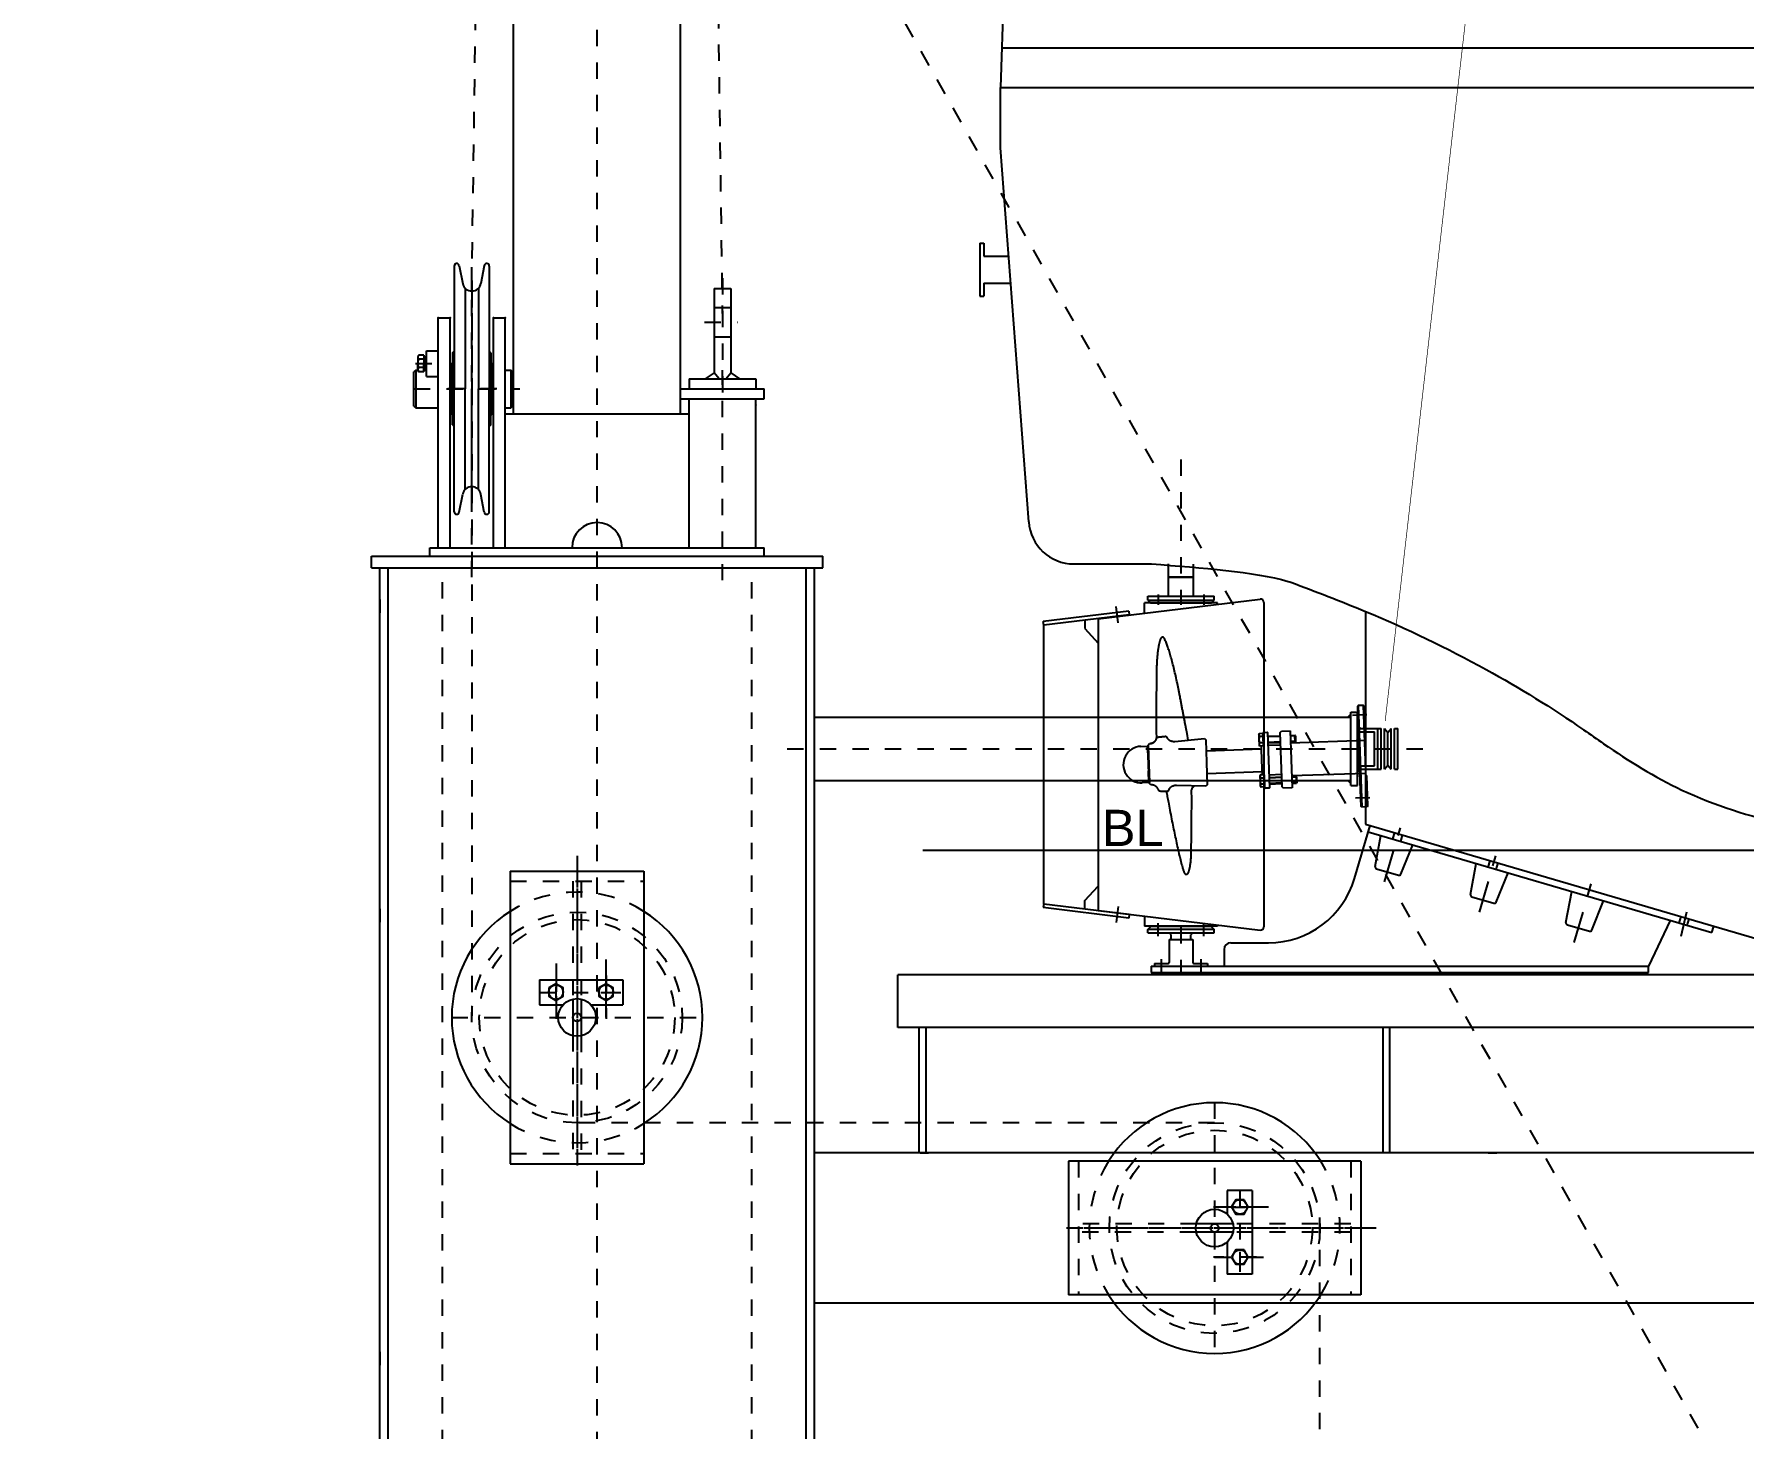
# Model space of a CAD drawing. Header units: millimetres. Extents: x -4 to 3776, y -4 to 4079.
# Drawn here: x 308.68 to 319.17, y 512.28 to 520.84 of the extents above; entities that cross this region are included whole.
import ezdxf
from ezdxf import colors
from ezdxf.entities.mleader import LeaderData, LeaderLine
from ezdxf.math import Vec2, Vec3

# ---------------------------------------------------------------- set-up
doc = ezdxf.new("R2010")
doc.units = ezdxf.units.MM
for name, pattern in [('ACAD_ISO04W100', [30, 24, -3, 0, -3]), ('CEN1', [2, 1, -0.4, 0.2, -0.4]), ('CENTER', [2, 1.25, -0.25, 0.25, -0.25]), ('CENTER2', [1.125, 0.75, -0.125, 0.125, -0.125]), ('DASHED', [0.75, 0.5, -0.25]), ('HIDDEN', [0.375, 0.25, -0.125])]:
    doc.linetypes.add(name, pattern=pattern)
for name, color, linetype in [('01-equipment', 3, 'Continuous'), ('03-input', 3, 'Continuous'), ('05-center', 6, 'CEN1'), ('06-text', 2, 'Continuous'), ('BK_kedu', 255, 'Continuous')]:
    doc.layers.add(name, color=color, linetype=linetype)
doc.styles.get("Standard").update_dxf_attribs({"font": 'arial.ttf'})

# ---------------------------------------------------------------- blocks, each defined once
blk = doc.blocks.new('19')
at = {"layer": '03-input', "color": 3, "linetype": 'Continuous'}
for p, q in [((642, 41.5), (638.3, 38)), ((642, -44), (642, 44)), ((642, 44), (650, 44)), ((650, -44), (650, 44)), ((0, 38), (642, 38)), ((0, -38), (0, 38)), ((650, 27.3), (653.5, 24.4)), ((650, 24.4), (674.4, 24.4)), ((674.4, -24.4), (674.4, 24.4)), ((674.4, 24.4), (678.4, 24.4)), ((678.4, -24.4), (678.4, 24.4)), ((682.4, -24.4), (682.4, 24.4)), ((682.4, 24.4), (686.4, 19.6)), ((686.4, 19.6), (690.4, 24.4)), ((690.4, -24.4), (690.4, 24.4)), ((694.4, -24.4), (694.4, 24.4)), ((694.4, 24.4), (698.4, 24.4)), ((698.4, -24.4), (698.4, 24.4)), ((650, 20.4), (670.4, 20.4)), ((653.5, 20.4), (650, 17.6)), ((670.4, -20.4), (670.4, 20.4)), ((686.4, -19.6), (686.4, 19.6)), ((653.5, -20.4), (650, -17.6)), ((650, -20.4), (670.4, -20.4)), ((682.4, -24.4), (686.4, -19.6)), ((686.4, -19.6), (690.4, -24.4)), ((0, -38), (642, -38)), ((642, -41.5), (638.3, -38)), ((650, -24.4), (674.4, -24.4)), ((650, -27.3), (653.5, -24.4)), ((674.4, -24.4), (678.4, -24.4)), ((694.4, -24.4), (698.4, -24.4)), ((642, -44), (650, -44))]:
    blk.add_line(p, q, dxfattribs=at)
at = {"layer": '03-input', "color": 3, "linetype": 'CEN1'}
blk.add_line((-32.5, 0), (729.2, 0), dxfattribs=at)
blk = doc.blocks.new('GB5783$BOLTS$12X60-2')
at = {"layer": '03-input', "color": 3, "linetype": 'Continuous'}
blk.add_lwpolyline([(-8.7, 5), (-8.7, -5), (0, -10), (8.7, -5), (8.7, 5), (0, 10)], close=True, dxfattribs=at)
blk.add_circle((0, 0), 8.67, dxfattribs=at)
blk = doc.blocks.new('A$C287012DC')
at = {"layer": '03-input', "color": 3, "linetype": 'Continuous'}
for p, q in [((70, 370.8), (70, 20.8)), ((70, 370.8), (230, 370.8)), ((230, 370.8), (230, 20.8)), ((105, 240.8), (205, 240.8)), ((105, 240.8), (105, 210.8)), ((125, 219.2), (125, 232.3)), ((178.4, 225.8), (191.6, 225.8)), ((205, 240.8), (205, 210.8)), ((105, 210.8), (133.2, 210.8)), ((145, 217.7), (145, 173.8)), ((155, 217.7), (155, 173.8)), ((166.8, 210.8), (205, 210.8)), ((70, 20.8), (230, 20.8)), ((70, 20.8), (230, 20.8))]:
    blk.add_line(p, q, dxfattribs=at)
at = {"layer": '03-input', "color": 3, "linetype": 'DASHED'}
for p, q in [((70, 358.8), (230, 358.8)), ((145, 358.8), (145, 217.7)), ((155, 358.8), (155, 217.7)), ((155, 206.1), (155, 201.9)), ((145, 174.6), (145, 32.8)), ((155, 173.8), (155, 32.8)), ((70, 32.8), (230, 32.8)), ((70, 32.8), (230, 32.8))]:
    blk.add_line(p, q, dxfattribs=at)
at = {"layer": '03-input', "color": 3, "linetype": 'CENTER'}
for p, q in [((125, 245.8), (125, 194.3)), ((185, 245.8), (185, 194.3))]:
    blk.add_line(p, q, dxfattribs=at)
blk.add_circle((150, 195.8), 126, dxfattribs=at)
at = {"layer": '03-input', "color": 3, "linetype": 'DASHED'}
blk.add_circle((150, 195.8), 117, dxfattribs=at)
at = {"layer": '03-input', "color": 3, "linetype": 'Continuous'}
for radius in [22.5, 5]:
    blk.add_circle((150, 195.8), radius, dxfattribs=at)
at = {"layer": '03-input', "color": 3, "linetype": 'DASHED'}
for start, end in [(57.769, 122.231), (237.769, 302.231)]:
    blk.add_arc((150, 195.8), 150, start, end, dxfattribs=at)
at = {"layer": '03-input', "color": 3, "linetype": 'Continuous'}
for start, end in [(122.231, 237.769), (302.231, 57.769)]:
    blk.add_arc((150, 195.8), 150, start, end, dxfattribs=at)
at = {"layer": '05-center'}
for p, q in [((150, 389.2), (150, 0)), ((150, 370.8), (150, 20.8)), ((125, 260.2), (125, 195.8)), ((185, 195.8), (185, 265)), ((105, 225.8), (205, 225.8)), ((0, 195.8), (300, 195.8))]:
    blk.add_line(p, q, dxfattribs=at)
at = {"layer": '03-input', "color": 3, "linetype": 'Continuous'}
for p in [(124.8, 226), (184.7, 226)]:
    blk.add_blockref('GB5783$BOLTS$12X60-2', p, dxfattribs=at)
blk = doc.blocks.new('GB93$WASHERS$12-1')
at = {"layer": '03-input', "color": 3, "linetype": 'Continuous'}
for p, q in [((7.65, 3.1), (-7.65, 3.1)), ((-7.65, 3.1), (-7.65, 0)), ((-7.65, 0), (7.65, 0)), ((0, 0), (-1.586, 3.1)), ((0, 3.1), (1.586, 0)), ((7.65, 0), (7.65, 3.1))]:
    blk.add_line(p, q, dxfattribs=at)
blk = doc.blocks.new('艇架正视')
at = {"linetype": 'CEN1', "ltscale": 2}
for p, q in [((2679.1, 674.5), (118.5, 5211.3)), ((865, 1993), (865, 3346))]:
    blk.add_line(p, q, dxfattribs=at)
at = {"linetype": 'CEN1', "ltscale": 2, "const_width": 0.8}
blk.add_lwpolyline([(943.1, 3932.7), (1205.5, 6221.1)], dxfattribs=at)
at = {"layer": '03-input', "color": 3, "linetype": 'Continuous'}
for p, q in [((-100, 4300), (-100, 5780)), ((100, 4300), (100, 5780)), ((-171, 4477), (-171, 4330)), ((-165, 4477.4), (-160.8, 4455.8)), ((-135, 4477.4), (-139.1, 4456.3)), ((-129, 4477), (-129, 4330)), ((-158, 4450.5), (-158, 4330)), ((-142, 4450.5), (-142, 4330)), ((140, 4450), (140, 4349.2)), ((140, 4450), (160, 4450)), ((160, 4450), (160, 4349.2)), ((-190, 4140), (-190, 4415)), ((-190, 4415), (-176, 4415)), ((-176, 4140), (-176, 4415)), ((-124, 4140), (-124, 4415)), ((-124, 4415), (-110, 4415)), ((-110, 4140), (-110, 4415)), ((-214.7, 4368), (-214.7, 4360.5)), ((-214.7, 4353), (-214.7, 4360.5)), ((-207.2, 4370.5), (-213.3, 4370.5)), ((-207.2, 4365.5), (-213.3, 4365.5)), ((-207.2, 4370.5), (-207.2, 4360.5)), ((-207.2, 4368.8), (-206.6, 4368.8)), ((-207.2, 4350.5), (-207.2, 4360.5)), ((-206.6, 4352.2), (-206.6, 4368.8)), ((-206.6, 4366.5), (-204.1, 4366.5)), ((-204.1, 4345), (-204.1, 4375.5)), ((-204.1, 4375.5), (-190, 4375.5)), ((-174, 4330), (-174, 4361)), ((-173, 4361), (-174, 4361)), ((-173, 4373), (-171, 4375)), ((-173, 4373), (-173, 4330)), ((-127, 4373), (-129, 4375)), ((-127, 4373), (-127, 4330)), ((-126, 4361), (-127, 4361)), ((-126, 4330), (-126, 4361)), ((-217.1, 4352.5), (-219.1, 4350.5)), ((-219.1, 4309.5), (-219.1, 4350.5)), ((-217.1, 4352.5), (-214.6, 4352.5)), ((-217.1, 4352.5), (-217.1, 4307.5)), ((-207.2, 4355.5), (-213.3, 4355.5)), ((-207.2, 4350.5), (-213.3, 4350.5)), ((-207.2, 4352.2), (-206.6, 4352.2)), ((-206.6, 4354.5), (-204.1, 4354.5)), ((-206.6, 4352.5), (-204.1, 4352.5)), ((-204.1, 4345), (-190, 4345)), ((-176, 4352.5), (-174, 4352.5)), ((-126, 4352.5), (-124, 4352.5)), ((-110, 4352.5), (-103.1, 4352.5)), ((-103.1, 4352.5), (-103.1, 4307.5)), ((-101.1, 4350.5), (-103.1, 4352.5)), ((-101.1, 4309.5), (-101.1, 4350.5)), ((110, 4342), (190, 4342)), ((110, 4342), (110, 4330)), ((140, 4349.3), (129.5, 4342)), ((146, 4342), (140, 4349.2)), ((154, 4342), (160, 4349.2)), ((160, 4349.3), (170.5, 4342)), ((190, 4342), (190, 4330)), ((-174, 4330), (-174, 4299)), ((-173, 4287), (-173, 4330)), ((-171, 4183), (-171, 4330)), ((-158, 4209.5), (-158, 4330)), ((-142, 4209.5), (-142, 4330)), ((-129, 4183), (-129, 4330)), ((-127, 4287), (-127, 4330)), ((-126, 4330), (-126, 4299)), ((100, 4330), (200, 4330)), ((100, 4318), (100, 4330)), ((100, 4318), (200, 4318)), ((103.1, 4318), (102.9, 4317.9)), ((110, 4330), (190, 4330)), ((110, 4140), (110, 4318)), ((190, 4140), (190, 4318)), ((190.2, 4318), (190, 4317.8)), ((196.9, 4318), (197.1, 4317.9)), ((200, 4318), (200, 4330)), ((-219.1, 4309.5), (-217.1, 4307.5)), ((-217.1, 4307.5), (-190, 4307.5)), ((-176, 4307.5), (-174, 4307.5)), ((-173, 4299), (-174, 4299)), ((-126, 4299), (-127, 4299)), ((-126, 4307.5), (-124, 4307.5)), ((-110, 4307.5), (-103.1, 4307.5)), ((-110, 4300), (110, 4300)), ((-103.1, 4307.5), (-101.1, 4309.5)), ((110, 4310.8), (109.9, 4310.7)), ((190, 4310.8), (190.1, 4310.7)), ((-173, 4287), (-171, 4285)), ((-127, 4287), (-129, 4285)), ((-165, 4182.6), (-160.8, 4204.2)), ((-135, 4182.6), (-139.1, 4203.7)), ((-200, 4140), (200, 4140)), ((-200, 4130), (-200, 4140)), ((190, 4147.2), (190.1, 4147.3)), ((190.2, 4140), (190, 4140.2)), ((196.9, 4140), (197.1, 4140.1)), ((200, 4130), (200, 4140)), ((-270, 4116), (-270, 4130)), ((-270, 4130), (270, 4130)), ((-270, 4116), (270, 4116)), ((-260, 150), (-260, 4116)), ((-250, 2870), (-250, 4116)), ((-200, 4130), (200, 4130)), ((250, 2870), (250, 4116)), ((260, 150), (260, 4116)), ((270, 4116), (270, 4130)), ((-260, 4078), (-260, 4062)), ((-104, 3753), (-104, 3403)), ((-104, 3753), (56, 3753)), ((56, 3753), (56, 3403)), ((-260, 3708), (-260, 3692)), ((11, 3578), (11, 3647.2)), ((-69, 3623), (31, 3623)), ((-69, 3623), (-69, 3593)), ((31, 3623), (31, 3593)), ((360, 3566), (360, 3629)), ((5140, 3629), (360, 3629)), ((-49, 3601.4), (-49, 3614.6)), ((4.4, 3608), (17.6, 3608)), ((-69, 3593), (-40.8, 3593)), ((-29, 3599.9), (-29, 3556.1)), ((-19, 3599.9), (-19, 3556.1)), ((-7.2, 3593), (31, 3593)), ((5140, 3566), (360, 3566)), ((385.2, 3566), (385.2, 3416)), ((393.2, 3566), (393.2, 3416)), ((940.1, 3566), (940.1, 3416)), ((948.1, 3566), (948.1, 3416)), ((-104, 3403), (56, 3403)), ((-104, 3403), (56, 3403)), ((5240, 3416), (260, 3416)), ((386.5, 3416), (396.5, 3416)), ((1066.5, 3416), (1076.5, 3416)), ((5240, 3236), (260, 3236)), ((-260, 3178), (-260, 3162))]:
    blk.add_line(p, q, dxfattribs=at)
at = {"layer": '03-input', "color": 3, "linetype": 'CENTER'}
for p, q in [((-150, 4447), (-132, 5717)), ((132, 5717), (150, 4410)), ((-150, 4104.9), (-150, 4487.7)), ((150, 4462.4), (150, 4324.4)), ((-150, 4459.8), (-150, 4330)), ((-149.8, 4447), (-150, 3580)), ((128.5, 4410), (168.2, 4410)), ((-217.4, 4360.5), (-186, 4360.5)), ((150, 4101), (150, 4352.3)), ((-219.1, 4330), (-92.4, 4330)), ((-119.9, 4330), (-180.6, 4330)), ((-119.9, 4330), (-180.6, 4330)), ((-150, 4202), (-150, 4330)), ((-24, 3771.4), (-24, 3382.2)), ((-24, 3753), (-24, 3403)), ((-49, 3642.5), (-49, 3578)), ((739, 3452), (-24, 3452))]:
    blk.add_line(p, q, dxfattribs=at)
at = {"layer": '03-input', "color": 3, "linetype": 'DASHED'}
for p, q in [((140, 4427.5), (160, 4427.5)), ((140, 4392.5), (160, 4392.5)), ((-185, 2870), (-185, 4116)), ((185, 2870), (185, 4116)), ((-104, 3741), (56, 3741)), ((-29, 3741), (-29, 3599.9)), ((-19, 3741), (-19, 3599.9)), ((-19, 3588.4), (-19, 3584.1)), ((-29, 3556.8), (-29, 3415)), ((-19, 3556.1), (-19, 3415)), ((-104, 3415), (56, 3415)), ((-104, 3415), (56, 3415))]:
    blk.add_line(p, q, dxfattribs=at)
at = {"layer": '03-input', "color": 3, "linetype": 'CENTER'}
blk.add_circle((-24, 3578), 126, dxfattribs=at)
at = {"layer": '03-input', "color": 3, "linetype": 'DASHED'}
blk.add_circle((-24, 3578), 117, dxfattribs=at)
at = {"layer": '03-input', "color": 3, "linetype": 'Continuous'}
for radius in [22.5, 5]:
    blk.add_circle((-24, 3578), radius, dxfattribs=at)
for centre, radius, start, end in [((-168, 4477), 3, 7.3754, 180), ((-132, 4477), 3, 0, 172.6246), ((-150, 4458), 11, 190.4935, 351.3125), ((-211.7, 4368), 2.92, 121.1245, 238.8755), ((-205.1, 4360.5), 9.58, 148.4851, 211.5149), ((-211.7, 4353), 2.92, 121.1245, 238.8755), ((-150, 4202), 11, 8.6875, 169.5065), ((-168, 4183), 3, 180, 352.6246), ((-132, 4183), 3, 187.3754, 0), ((0, 4140), 30, 0, 180), ((-24, 3578), 150, 122.231, 237.769), ((-24, 3578), 150, 302.231, 57.769)]:
    blk.add_arc(centre, radius, start, end, dxfattribs=at)
at = {"layer": '03-input', "color": 3, "linetype": 'DASHED'}
for start, end in [(57.769, 122.231), (237.769, 302.231)]:
    blk.add_arc((-24, 3578), 150, start, end, dxfattribs=at)
at = {"layer": '03-input', "color": 3, "linetype": 'ByBlock'}
for p in [(-190, 4415), (-176, 4415), (-176, 4415), (-124, 4415), (-124, 4415), (-110, 4415)]:
    blk.add_point(p, dxfattribs=at)
at = {"layer": '03-input', "color": 3, "linetype": 'Continuous'}
blk.add_point((-207.2, 4360.5), dxfattribs=at)
at = {"layer": '05-center', "ltscale": 2}
for p, q in [((0, -135.9), (0, 5895.5)), ((-49, 3628.1), (-49, 3576.5)), ((11, 3628.1), (11, 3576.5)), ((-69, 3608), (31, 3608)), ((-174, 3578), (126, 3578))]:
    blk.add_line(p, q, dxfattribs=at)
at = {"layer": '03-input', "color": 3, "linetype": 'Continuous'}
for name, p, rotation in [('GB93$WASHERS$12-1', (-204.1, 4360.5), 90), ('A$C287012DC', (543.2, 3476), 270)]:
    blk.add_blockref(name, p, dxfattribs=dict(at, rotation=rotation))
for name, p in [('19', (260, 3899.3)), ('GB5783$BOLTS$12X60-2', (-49.2, 3608.3)), ('GB5783$BOLTS$12X60-2', (10.7, 3608.3))]:
    blk.add_blockref(name, p, dxfattribs=at)
blk = doc.blocks.new('救生艇侧视')
at = {"layer": '03-input', "color": 0, "linetype": 'Continuous'}
for p, q in [((-2941.5, 1538.5), (-2950, 1277)), ((-2948.1, 1337), (1147.2, 1337)), ((-2950, 1277), (1150, 1277)), ((-2950, 1186.1), (-2950, 1277)), ((-2950, 1186.1), (-2950, 1277)), ((-2907.7, 622.4), (-2950, 1186.1)), ((-2981.6, 1042.3), (-2981.6, 962.3)), ((-2981.6, 1042.3), (-2975.6, 1042.3)), ((-2975.6, 1042.3), (-2975.6, 1022.8)), ((-2975.6, 1022.8), (-2937.7, 1022.8)), ((-2975.6, 981.8), (-2934.7, 981.8)), ((-2975.6, 981.8), (-2975.6, 962.3)), ((-2981.6, 962.3), (-2975.6, 962.3)), ((-2839.7, 558.8), (-2722.7, 558.8)), ((-2697.1, 539), (-2697.1, 558.8)), ((-2659.1, 539), (-2659.1, 558.5)), ((-2697.1, 539), (-2659.1, 539)), ((-2659.1, 539), (-2697.1, 539)), ((-2697.1, 510), (-2697.1, 539)), ((-2659.1, 510), (-2659.1, 539)), ((-2623.1, 500), (-2733.1, 500)), ((-2733.1, 484.7), (-2733.1, 500)), ((-2728.1, 510), (-2628.1, 510)), ((-2728.1, 504), (-2728.1, 510)), ((-2728.1, 504), (-2628.1, 504)), ((-2728.1, 504), (-2724.1, 500)), ((-2724.1, 500), (-2632.1, 500)), ((-2632.1, 500), (-2628.1, 504)), ((-2628.1, 504), (-2628.1, 510)), ((-2623.1, 497.9), (-2623.1, 500)), ((-2553.1, 500.7), (-2553.1, 11.7)), ((-2756.7, 487.6), (-2885.8, 471.8)), ((-2885.1, 466.4), (-2885.8, 471.8)), ((-2756, 482.1), (-2885.1, 466.4)), ((-2885.1, 46), (-2885.1, 466.4)), ((-2823.1, 473.9), (-2823.1, 461.2)), ((-2803.1, 476.2), (-2803.1, 36.2)), ((-2756.7, 487.6), (-2756, 482.1)), ((-2400, 487.2), (-2400, 166.6)), ((-2823.1, 461.2), (-2803.1, 439.2)), ((-2803.1, 439.2), (-2803.1, 73.2)), ((-2411, 345.1), (-2405.6, 192.2)), ((-2397.6, 192.5), (-2403, 345.4)), ((-2419.6, 330.8), (-2397.7, 331.6)), ((-2528.5, 298.6), (-2547.3, 298)), ((-2528.2, 290.5), (-2547, 289.8)), ((-2505.5, 299.4), (-2513.5, 299.1)), ((-2505.2, 291.3), (-2513.2, 291)), ((-2526.3, 236.7), (-2545.1, 236)), ((-2503.3, 237.5), (-2511.3, 237.2)), ((-2526, 228.5), (-2544.8, 227.8)), ((-2503, 229.3), (-2511, 229)), ((-2415.2, 205.9), (-2393.4, 206.7)), ((-2416.6, 84.6), (-2393.1, 164.6)), ((-2400, 166.6), (-1748.9, -24.4)), ((-2395.9, 155), (-1877.7, 3)), ((-2385.5, 102.6), (-2376.7, 149.3)), ((-2346.6, 91.2), (-2328.7, 135.3)), ((-3067.6, 127), (2944.5, 127)), ((-2241.6, 60.4), (-2232.8, 107.1)), ((-2383.4, 99.2), (-2350.2, 89.5)), ((-2202.7, 49), (-2184.8, 93)), ((-2823.1, 51.2), (-2803.1, 73.2)), ((-2239.4, 57), (-2206.3, 47.2)), ((-2097.6, 18.2), (-2088.8, 64.9)), ((-2885.1, 46), (-2885.8, 40.6)), ((-2756.7, 24.9), (-2885.8, 40.6)), ((-2756, 30.3), (-2885.1, 46)), ((-2823.1, 38.5), (-2823.1, 51.2)), ((-2756, 30.3), (-2756.7, 24.9)), ((-2733.1, 27.8), (-2733.1, 12.6)), ((-2058.7, 6.8), (-2040.9, 50.8)), ((-2623.1, 12.6), (-2733.1, 12.6)), ((-2728.1, 7.6), (-2723.1, 12.6)), ((-2628.1, 7.6), (-2728.1, 7.6)), ((-2728.1, 2.6), (-2728.1, 7.6)), ((-2728.1, 2.6), (-2695.8, 2.6)), ((-2723.1, 12.6), (-2633.1, 12.6)), ((-2695.8, 2.6), (-2660.3, 2.6)), ((-2692.8, -0.4), (-2695.8, 2.6)), ((-2660.3, 2.6), (-2663.3, -0.4)), ((-2660.3, 2.6), (-2628.1, 2.6)), ((-2633.1, 12.6), (-2628.1, 7.6)), ((-2628.1, 2.6), (-2628.1, 7.6)), ((-2623.1, 14.5), (-2623.1, 12.6)), ((-2095.5, 14.7), (-2062.3, 5)), ((-1940.6, 21.4), (-1973.1, -47.4)), ((-1877.7, 3), (-1874.9, 12.6)), ((-2696.1, -7.4), (-2660.1, -7.4)), ((-2696.1, -7.4), (-2696.1, -41.9)), ((-2692.8, -7.4), (-2692.8, -0.4)), ((-2663.3, -7.4), (-2663.3, -0.4)), ((-2660.1, -7.4), (-2660.1, -41.9)), ((-2613.1, -22.4), (-2613.1, -47.4)), ((-2603.1, -12.4), (-2546.1, -12.4)), ((-2723.1, -47.4), (-1973.1, -47.4)), ((-2723.1, -47.4), (-2723.1, -57.4)), ((-2718.1, -43.4), (-2697.6, -43.4)), ((-2718.1, -43.4), (-2718.1, -47.4)), ((-2718.1, -47.4), (-2638.1, -47.4)), ((-2658.6, -43.4), (-2638.1, -43.4)), ((-2638.1, -43.4), (-2638.1, -47.4)), ((-1973.1, -57.4), (-1973.1, -47.4)), ((-2723.1, -57.4), (-1973.1, -57.4))]:
    blk.add_line(p, q, dxfattribs=at)
at = {"layer": '03-input', "color": 0, "linetype": 'CENTER2'}
for p, q in [((-2678.1, 716.2), (-2678.1, 497.1)), ((-2712.6, 512.8), (-2712.6, 497.2)), ((-2643.6, 512.8), (-2643.6, 497.2))]:
    blk.add_line(p, q, dxfattribs=at)
at = {"layer": '03-input', "color": 0, "linetype": 'ByBlock'}
for p, q in [((-2803.1, 476.2), (-2558.5, 505.7)), ((-2803.1, 36.2), (-2558.5, 6.7))]:
    blk.add_line(p, q, dxfattribs=at)
at = {"layer": '03-input', "color": 0, "linetype": 'CENTER', "ltscale": 0.5}
for p, q in [((-2772.7, 470), (-2775.8, 495.3)), ((-2772.7, 42.4), (-2775.8, 17.1)), ((-2712.6, -2.5), (-2712.6, 17.4)), ((-2678.1, 11.2), (-2678.1, -60.7)), ((-2643.6, -2.5), (-2643.6, 17)), ((-2708.1, -37), (-2708.1, -55.5)), ((-2648.1, -37), (-2648.1, -55.5))]:
    blk.add_line(p, q, dxfattribs=at)
at = {"layer": '03-input', "color": 0, "linetype": 'Continuous', "lineweight": -3}
for p, q in [((-2411, 345.1), (-2411.9, 344.1)), ((-2411.9, 344.1), (-2409.3, 268.7)), ((-2403, 345.4), (-2411, 345.1)), ((-2401.9, 344.5), (-2403, 345.4)), ((-2400.3, 298), (-2401.9, 344.5)), ((-2738.5, 283.7), (-2728.6, 284)), ((-2728.6, 284), (-2727.6, 284.1)), ((-2728.6, 284), (-2727.6, 256.6)), ((-2728.2, 274.1), (-2728.6, 284)), ((-2727.6, 285.6), (-2725.7, 287.8)), ((-2727.3, 275.3), (-2727.6, 285.6)), ((-2727.6, 284.1), (-2726.6, 256.6)), ((-2725.7, 287.8), (-2724.2, 287.9)), ((-2687.2, 291.3), (-2642.9, 295.4)), ((-2667.1, 293.2), (-2668.8, 302.9)), ((-2642.9, 295.4), (-2640.8, 293.6)), ((-2640.8, 293.6), (-2639.6, 259.6)), ((-2560.8, 301.4), (-2560.2, 302.5)), ((-2560.8, 301.4), (-2560.7, 300.5)), ((-2560.7, 300.5), (-2560.5, 293.7)), ((-2560.5, 293.7), (-2560.3, 286.7)), ((-2560.3, 286.7), (-2560.2, 285.4)), ((-2560.2, 285.4), (-2559.6, 284.4)), ((-2554.4, 302.9), (-2560.1, 302.7)), ((-2554.3, 298.6), (-2560, 298.4)), ((-2554, 289.3), (-2559.6, 289.1)), ((-2553.8, 284.4), (-2559.5, 284.2)), ((-2556.7, 281), (-2556.8, 284.3)), ((-2554.4, 302.6), (-2554.5, 304.1)), ((-2554.4, 302.7), (-2554.3, 298.6)), ((-2554.2, 296.3), (-2554.4, 302.6)), ((-2554.3, 298.6), (-2554, 289.3)), ((-2553.9, 287.3), (-2554.2, 296.3)), ((-2554, 304.7), (-2548, 304.9)), ((-2554, 289.3), (-2553.8, 284.4)), ((-2553.8, 285.3), (-2553.9, 287.3)), ((-2553.8, 284.6), (-2553.8, 285.3)), ((-2547.5, 304.4), (-2546, 262.9)), ((-2547.3, 298.9), (-2528.5, 299.5)), ((-2546.9, 288.9), (-2528.1, 289.5)), ((-2546.3, 285.4), (-2528, 286)), ((-2528.7, 304.5), (-2526.7, 306.6)), ((-2527.2, 263.6), (-2528.7, 304.5)), ((-2526.7, 306.6), (-2513.7, 307.1)), ((-2513.7, 307.1), (-2512.2, 264.1)), ((-2513.5, 300.1), (-2506.4, 300.3)), ((-2513.1, 289.1), (-2400, 293)), ((-2513.1, 290.1), (-2506.1, 290.3)), ((-2506.1, 290.3), (-2506.4, 300.3)), ((-2505.5, 299.4), (-2506.4, 300.3)), ((-2505.2, 291.3), (-2506.1, 290.3)), ((-2505.5, 299.4), (-2505.2, 291.3)), ((-2640.3, 277.1), (-2556.6, 280)), ((-2639.6, 259.6), (-2638.5, 225.7)), ((-2556, 262.6), (-2556.7, 281)), ((-2555.3, 240.8), (-2556, 262.6)), ((-2546, 262.9), (-2544.6, 221.4)), ((-2525.8, 222.6), (-2527.2, 263.6)), ((-2512.2, 264.1), (-2510.7, 221.1)), ((-2406.6, 193.2), (-2409.3, 268.7)), ((-2727.6, 256.6), (-2726.6, 229.1)), ((-2726.6, 229.1), (-2727.2, 246.6)), ((-2726.6, 256.6), (-2725.6, 229.1)), ((-2725.6, 227.6), (-2726, 239.9)), ((-2555.4, 245.1), (-2639, 242.1)), ((-2558.6, 239.5), (-2558.1, 240.5)), ((-2558.6, 238.2), (-2558.6, 239.5)), ((-2558.3, 231.1), (-2558.6, 238.2)), ((-2552.3, 240.9), (-2557.9, 240.7)), ((-2552.1, 236), (-2557.8, 235.8)), ((-2552.1, 236), (-2552.3, 240.9)), ((-2551.8, 226.8), (-2552.1, 236)), ((-2526.4, 241.1), (-2545.2, 240.4)), ((-2545.1, 236.9), (-2526.3, 237.6)), ((-2399.4, 243), (-2511.4, 239.1)), ((-2511.3, 238.1), (-2504.3, 238.3)), ((-2504.3, 238.3), (-2503.9, 228.4)), ((-2503.3, 237.5), (-2504.3, 238.3)), ((-2503, 229.3), (-2503.3, 237.5)), ((-2398.3, 240), (-2396.7, 193.6)), ((-2726.6, 229.1), (-2736.6, 228.7)), ((-2725.6, 229.1), (-2726.6, 229.1)), ((-2723.5, 225.6), (-2725.6, 227.6)), ((-2722, 225.5), (-2723.5, 225.6)), ((-2640.4, 223.7), (-2684.9, 224.7)), ((-2638.5, 225.7), (-2640.4, 223.7)), ((-2558.1, 224.4), (-2558.3, 231.1)), ((-2558.1, 223.5), (-2558.1, 224.4)), ((-2558.1, 223.5), (-2557.4, 222.4)), ((-2551.8, 226.8), (-2557.5, 226.6)), ((-2551.6, 222.5), (-2557.3, 222.3)), ((-2551.6, 222.6), (-2551.8, 226.8)), ((-2551.6, 221.2), (-2551.6, 222.6)), ((-2545.1, 220.9), (-2551.1, 220.7)), ((-2544.8, 226.9), (-2526, 227.6)), ((-2523.7, 220.7), (-2525.8, 222.6)), ((-2510.7, 221.1), (-2523.7, 220.7)), ((-2511, 228.1), (-2503.9, 228.4)), ((-2503, 229.3), (-2503.9, 228.4)), ((-2405.6, 192.2), (-2406.6, 193.2)), ((-2397.6, 192.5), (-2405.6, 192.2)), ((-2396.7, 193.6), (-2397.6, 192.5)), ((-2670.4, 90.9), (-2669.7, 91))]:
    blk.add_line(p, q, dxfattribs=at)
at = {"layer": '03-input', "color": 0, "linetype": 'ACAD_ISO04W100', "ltscale": 2}
for p, q in [((-2371.1, 79.7), (-2347.3, 160.9)), ((-2228.2, 33.8), (-2203.3, 118.7)), ((-2085.4, -12.1), (-2059.4, 76.4)), ((-1924.1, -2.3), (-1915.5, 34.2))]:
    blk.add_line(p, q, dxfattribs=at)
at = {"layer": '03-input', "color": 0, "linetype": 'HIDDEN'}
for p, q in [((-2358.7, 144.1), (-2355.9, 153.7)), ((-2346.7, 140.5), (-2343.9, 150.1)), ((-2214.8, 101.8), (-2212, 111.4)), ((-2202.8, 98.3), (-2200, 107.9)), ((-1926.9, 17.4), (-1924.1, 27)), ((-1914.9, 13.9), (-1912.1, 23.5))]:
    blk.add_line(p, q, dxfattribs=at)
at = {"layer": '03-input', "color": 0, "linetype": 'Continuous', "lineweight": -3, "flags": 128}
for points in [[(-2706, 448.3), (-2706.4, 448.2), (-2706.7, 448.1), (-2707, 448), (-2707.2, 447.8), (-2707.5, 447.6), (-2707.8, 447.4), (-2708, 447.2), (-2708.2, 446.9), (-2708.4, 446.6), (-2708.6, 446.3), (-2708.8, 445.9), (-2709, 445.6), (-2709.2, 445.2), (-2709.4, 444.8), (-2709.5, 444.3), (-2709.7, 443.9), (-2709.9, 443.4), (-2710.1, 442.9), (-2710.2, 442.3), (-2710.4, 441.8), (-2710.6, 441.2), (-2710.7, 440.5), (-2710.9, 439.9), (-2711, 439.2), (-2711.2, 438.5), (-2711.4, 437.8), (-2711.5, 437.1), (-2711.7, 436.3), (-2711.8, 435.5), (-2712, 434.7), (-2712.1, 433.9), (-2712.2, 433), (-2712.4, 432.2), (-2712.5, 431.3), (-2712.6, 430.4), (-2712.8, 429.4), (-2712.9, 428.5), (-2713, 427.5), (-2713.1, 426.5), (-2713.3, 425.5), (-2713.4, 424.5), (-2713.5, 423.5), (-2713.6, 422.4), (-2713.7, 421.4), (-2713.8, 420.3), (-2713.9, 419.2), (-2714, 418.1), (-2714.1, 417), (-2714.2, 415.8), (-2714.3, 414.7), (-2714.3, 413.5), (-2714.4, 412.4), (-2714.5, 411.2), (-2714.6, 410), (-2714.6, 408.8), (-2714.7, 407.6), (-2714.7, 406.4), (-2714.8, 405.2), (-2714.8, 404), (-2714.8, 402.8), (-2714.9, 401.6), (-2714.9, 400.4), (-2714.9, 399.2), (-2714.9, 398)], [(-2702.3, 444.8), (-2702.5, 445.1), (-2702.7, 445.5), (-2702.9, 445.8), (-2703.1, 446.1), (-2703.2, 446.4), (-2703.4, 446.7), (-2703.8, 447.2), (-2704, 447.4), (-2704.2, 447.6), (-2704.4, 447.8), (-2704.7, 448), (-2704.9, 448.1), (-2705.2, 448.2), (-2705.5, 448.3), (-2705.8, 448.3)], [(-2683.6, 378.6), (-2684.2, 381.4), (-2684.8, 384.2), (-2685.4, 386.9), (-2686, 389.6), (-2686.6, 392.2), (-2687.2, 394.8), (-2687.8, 397.3), (-2688.4, 399.8), (-2689, 402.3), (-2689.6, 404.7), (-2690.2, 407), (-2690.8, 409.3), (-2691.4, 411.6), (-2692, 413.8), (-2692.6, 416), (-2693.2, 418.1), (-2693.8, 420.2), (-2694.3, 422.2), (-2694.9, 424.2), (-2695.5, 426.1), (-2696.1, 428), (-2696.7, 429.8), (-2697.2, 431.5), (-2697.8, 433.2), (-2698.4, 434.8), (-2699, 436.4), (-2699.5, 438), (-2700.1, 439.4), (-2700.7, 440.9), (-2701.2, 442.2), (-2701.8, 443.5), (-2702.3, 444.8)], [(-2714.9, 398), (-2715.2, 373), (-2715.3, 360.5), (-2715.4, 348), (-2715.4, 335.5), (-2715.4, 323), (-2715.4, 316.8), (-2715.3, 310.5), (-2715.3, 304.3), (-2715.2, 298)], [(-2668.8, 302.9), (-2668.9, 303.4), (-2669, 303.9), (-2669.1, 304.5), (-2669.2, 305.1), (-2669.3, 305.7), (-2669.5, 306.4), (-2669.6, 307.1), (-2669.8, 307.9), (-2669.9, 308.6), (-2670.1, 309.5), (-2670.2, 310.3), (-2670.4, 311.2), (-2670.6, 312.1), (-2670.8, 313.1), (-2671, 314.1), (-2671.2, 315.1), (-2671.4, 316.1), (-2671.6, 317.2), (-2671.8, 318.3), (-2672.1, 319.5), (-2672.3, 320.6), (-2672.5, 321.8), (-2672.7, 323), (-2673, 324.2), (-2673.2, 325.5), (-2673.5, 326.8), (-2673.7, 328.1), (-2674, 329.4), (-2674.2, 330.7), (-2674.5, 332), (-2674.7, 333.4), (-2675, 334.8), (-2675.3, 336.2), (-2675.5, 337.6), (-2675.8, 339), (-2676.1, 340.4), (-2676.3, 341.8), (-2676.6, 343.2), (-2676.9, 344.7), (-2677.1, 346.1), (-2677.4, 347.6), (-2677.7, 349), (-2678, 350.5), (-2678.2, 351.9), (-2678.5, 353.3), (-2678.8, 354.8), (-2679.1, 356.2), (-2679.3, 357.6), (-2679.6, 359.1), (-2679.9, 360.5), (-2680.2, 361.9), (-2680.4, 363.3), (-2680.7, 364.6), (-2681, 366), (-2681.2, 367.3), (-2681.5, 368.7), (-2681.8, 370), (-2682, 371.3), (-2682.3, 372.6), (-2682.5, 373.8), (-2682.8, 375.1), (-2683.1, 376.3), (-2683.3, 377.5), (-2683.6, 378.6)], [(-2715.2, 298), (-2715.2, 297.6), (-2715.2, 297.1), (-2715.3, 296.6), (-2715.3, 296.2), (-2715.4, 295.7), (-2715.5, 295.2), (-2715.7, 294.8), (-2715.8, 294.4), (-2716, 293.9), (-2716.2, 293.5), (-2716.4, 293.1), (-2716.6, 292.7), (-2716.9, 292.3), (-2717.1, 291.9), (-2717.4, 291.5), (-2717.7, 291.2), (-2718.1, 290.8), (-2718.4, 290.5), (-2718.7, 290.2), (-2719.1, 289.9), (-2719.5, 289.6), (-2719.9, 289.4), (-2720.3, 289.1), (-2720.7, 288.9), (-2721.1, 288.7), (-2721.5, 288.5), (-2722, 288.4), (-2722.4, 288.2), (-2722.9, 288.1), (-2723.3, 288), (-2723.8, 288), (-2724.2, 287.9)], [(-2724.2, 287.9), (-2723.7, 288), (-2723.1, 288.1), (-2722.6, 288.2), (-2722.1, 288.3), (-2721.6, 288.5), (-2721.1, 288.7), (-2720.6, 288.9), (-2720.1, 289.2), (-2719.7, 289.5), (-2719.2, 289.8), (-2718.8, 290.1), (-2718.4, 290.4), (-2718, 290.8), (-2717.6, 291.2), (-2717.2, 291.6), (-2716.9, 292), (-2716.6, 292.4), (-2716.2, 292.8), (-2716, 293.3), (-2715.7, 293.7), (-2715.4, 294.2), (-2715.2, 294.7), (-2715, 295.1), (-2714.8, 295.6), (-2714.6, 296), (-2714.5, 296.5), (-2714.4, 296.9), (-2714.3, 297.3), (-2714.2, 297.7)], [(-2714.2, 297.7), (-2713.7, 297.7), (-2713.2, 297.8), (-2712.7, 297.8), (-2712.1, 297.8), (-2711.6, 297.9), (-2711.1, 297.9), (-2710.6, 298), (-2710.1, 298), (-2709.6, 298.1), (-2709.1, 298.1), (-2708.6, 298.2), (-2708.1, 298.2), (-2707.6, 298.3), (-2707.1, 298.3), (-2706.6, 298.4), (-2706.1, 298.4), (-2705.6, 298.5), (-2705.1, 298.5), (-2704.5, 298.6), (-2704, 298.6), (-2703.5, 298.7), (-2703, 298.7), (-2702.5, 298.8), (-2702, 298.8), (-2701.5, 298.9), (-2701, 298.9), (-2700.5, 298.9)], [(-2700.5, 298.9), (-2700.4, 298.8), (-2700.4, 298.7), (-2700.3, 298.6), (-2700.3, 298.4), (-2700.2, 298.3), (-2700.1, 298.1), (-2700, 298), (-2699.9, 297.8), (-2699.8, 297.6), (-2699.7, 297.4), (-2699.6, 297.3), (-2699.5, 297.1), (-2699.4, 296.9), (-2699.2, 296.7), (-2699.1, 296.5), (-2699, 296.3), (-2698.8, 296), (-2698.6, 295.8), (-2698.5, 295.6), (-2698.3, 295.4), (-2698.1, 295.2), (-2698, 295.1), (-2697.8, 294.9), (-2697.6, 294.7)], [(-2697.6, 294.7), (-2697.3, 294.4), (-2696.9, 294), (-2696.6, 293.8), (-2696.2, 293.5), (-2695.8, 293.2), (-2695.4, 293), (-2695, 292.7), (-2694.6, 292.5), (-2694.1, 292.3), (-2693.7, 292.2), (-2693.3, 292), (-2692.8, 291.9), (-2692.4, 291.7), (-2691.9, 291.6), (-2691.4, 291.5), (-2691, 291.4), (-2690.5, 291.4), (-2690, 291.3), (-2689.6, 291.3), (-2689.1, 291.3), (-2688.6, 291.3), (-2688.1, 291.3), (-2687.7, 291.3), (-2687.2, 291.3)], [(-2560.1, 302.7), (-2560.2, 302.6), (-2560.2, 302.5), (-2560.3, 302.4), (-2560.3, 302.3), (-2560.4, 302.2), (-2560.4, 302.1), (-2560.4, 302), (-2560.5, 301.9), (-2560.5, 301.8), (-2560.6, 301.7), (-2560.6, 301.6), (-2560.6, 301.5), (-2560.6, 301.4), (-2560.7, 301.4), (-2560.7, 301.3), (-2560.7, 301.2), (-2560.7, 301.1), (-2560.7, 301), (-2560.7, 300.9), (-2560.7, 300.8), (-2560.7, 300.8), (-2560.7, 300.7), (-2560.7, 300.6), (-2560.7, 300.5)], [(-2560.7, 300.5), (-2560.7, 300.4), (-2560.7, 300.3), (-2560.7, 300.2), (-2560.7, 300.2), (-2560.7, 300.1), (-2560.7, 300), (-2560.7, 299.9), (-2560.6, 299.8), (-2560.6, 299.7), (-2560.6, 299.6), (-2560.6, 299.6), (-2560.5, 299.5), (-2560.5, 299.4), (-2560.5, 299.3), (-2560.4, 299.2), (-2560.4, 299.1), (-2560.3, 299), (-2560.3, 298.9), (-2560.2, 298.8), (-2560.2, 298.8), (-2560.1, 298.7), (-2560.1, 298.6), (-2560, 298.5), (-2560, 298.4)], [(-2560, 298.4), (-2560, 298.2), (-2560.1, 297.9), (-2560.1, 297.7), (-2560.2, 297.5), (-2560.2, 297.3), (-2560.2, 297.1), (-2560.3, 296.9), (-2560.3, 296.7), (-2560.3, 296.5), (-2560.4, 296.3), (-2560.4, 296.2), (-2560.4, 296), (-2560.4, 295.8), (-2560.5, 295.6), (-2560.5, 295.4), (-2560.5, 295.2), (-2560.5, 295), (-2560.5, 294.8), (-2560.5, 294.7), (-2560.5, 294.5), (-2560.5, 294.3), (-2560.5, 294.1), (-2560.5, 293.9), (-2560.5, 293.7)], [(-2560.5, 293.7), (-2560.5, 293.6), (-2560.5, 293.4), (-2560.5, 293.2), (-2560.5, 293), (-2560.4, 292.8), (-2560.4, 292.6), (-2560.4, 292.4), (-2560.4, 292.3), (-2560.4, 292.1), (-2560.3, 291.9), (-2560.3, 291.7), (-2560.3, 291.5), (-2560.2, 291.3), (-2560.2, 291.1), (-2560.1, 291), (-2560.1, 290.8), (-2560, 290.6), (-2560, 290.4), (-2559.9, 290.2), (-2559.9, 290), (-2559.8, 289.8), (-2559.8, 289.6), (-2559.7, 289.4), (-2559.6, 289.1)], [(-2559.6, 289.1), (-2559.7, 289), (-2559.7, 288.9), (-2559.8, 288.8), (-2559.8, 288.7), (-2559.9, 288.6), (-2559.9, 288.5), (-2560, 288.4), (-2560, 288.3), (-2560, 288.2), (-2560.1, 288.1), (-2560.1, 288), (-2560.1, 287.9), (-2560.2, 287.8), (-2560.2, 287.6), (-2560.2, 287.5), (-2560.2, 287.4), (-2560.2, 287.4), (-2560.2, 287.3), (-2560.3, 287.2), (-2560.3, 287.1), (-2560.3, 287), (-2560.3, 286.9), (-2560.3, 286.8), (-2560.3, 286.7)], [(-2560.3, 286.7), (-2560.3, 286.6), (-2560.3, 286.5), (-2560.2, 286.4), (-2560.2, 286.3), (-2560.2, 286.2), (-2560.2, 286.1), (-2560.2, 286), (-2560.2, 285.9), (-2560.1, 285.8), (-2560.1, 285.7), (-2560.1, 285.6), (-2560, 285.5), (-2560, 285.4), (-2560, 285.3), (-2559.9, 285.2), (-2559.9, 285.1), (-2559.9, 285), (-2559.8, 284.9), (-2559.8, 284.8), (-2559.7, 284.7), (-2559.6, 284.5), (-2559.6, 284.4), (-2559.5, 284.3), (-2559.5, 284.2)], [(-2559.5, 284.2), (-2559.5, 284.2), (-2559.5, 284.2), (-2559.5, 284.2), (-2559.5, 284.3), (-2559.5, 284.3), (-2559.5, 284.3), (-2559.5, 284.3), (-2559.5, 284.3), (-2559.5, 284.3), (-2559.5, 284.3), (-2559.5, 284.3), (-2559.5, 284.3), (-2559.5, 284.3), (-2559.5, 284.3), (-2559.5, 284.3), (-2559.5, 284.3), (-2559.6, 284.4), (-2559.6, 284.4), (-2559.6, 284.4), (-2559.6, 284.4), (-2559.6, 284.4), (-2559.6, 284.4), (-2559.6, 284.4), (-2559.6, 284.4)], [(-2558.6, 238.2), (-2558.6, 238.3), (-2558.6, 238.4), (-2558.6, 238.5), (-2558.6, 238.6), (-2558.6, 238.7), (-2558.5, 238.8), (-2558.5, 238.9), (-2558.5, 239), (-2558.5, 239.1), (-2558.5, 239.2), (-2558.5, 239.3), (-2558.4, 239.4), (-2558.4, 239.5), (-2558.4, 239.6), (-2558.4, 239.7), (-2558.3, 239.8), (-2558.3, 239.9), (-2558.2, 240), (-2558.2, 240.1), (-2558.2, 240.3), (-2558.1, 240.4), (-2558.1, 240.5), (-2558, 240.6), (-2557.9, 240.7)], [(-2557.8, 235.8), (-2557.8, 235.9), (-2557.9, 236), (-2558, 236.1), (-2558, 236.2), (-2558.1, 236.3), (-2558.1, 236.4), (-2558.2, 236.5), (-2558.2, 236.6), (-2558.2, 236.7), (-2558.3, 236.8), (-2558.3, 236.9), (-2558.4, 237), (-2558.4, 237.1), (-2558.4, 237.2), (-2558.4, 237.3), (-2558.5, 237.4), (-2558.5, 237.5), (-2558.5, 237.6), (-2558.5, 237.7), (-2558.5, 237.8), (-2558.6, 237.9), (-2558.6, 238), (-2558.6, 238.1), (-2558.6, 238.2)], [(-2558.3, 231.1), (-2558.3, 231.3), (-2558.3, 231.5), (-2558.3, 231.7), (-2558.3, 231.9), (-2558.3, 232.1), (-2558.3, 232.2), (-2558.3, 232.4), (-2558.3, 232.6), (-2558.3, 232.8), (-2558.3, 233), (-2558.2, 233.2), (-2558.2, 233.4), (-2558.2, 233.6), (-2558.2, 233.8), (-2558.1, 233.9), (-2558.1, 234.1), (-2558.1, 234.3), (-2558, 234.5), (-2558, 234.7), (-2558, 234.9), (-2557.9, 235.1), (-2557.9, 235.4), (-2557.8, 235.6), (-2557.8, 235.8)], [(-2557.9, 240.7), (-2557.9, 240.7), (-2558, 240.7), (-2558, 240.7), (-2558, 240.7), (-2558, 240.7), (-2558, 240.7), (-2558, 240.6), (-2558, 240.6), (-2558, 240.6), (-2558, 240.6), (-2558, 240.6), (-2558, 240.6), (-2558, 240.6), (-2558, 240.6), (-2558, 240.6), (-2558, 240.6), (-2558, 240.6), (-2558, 240.6), (-2558, 240.6), (-2558, 240.5), (-2558, 240.5), (-2558, 240.5), (-2558, 240.5), (-2558.1, 240.5)], [(-2711.3, 216.5), (-2711.5, 216.9), (-2711.6, 217.3), (-2711.7, 217.7), (-2711.9, 218.1), (-2712.1, 218.5), (-2712.3, 219), (-2712.6, 219.4), (-2712.8, 219.9), (-2713.1, 220.3), (-2713.4, 220.8), (-2713.7, 221.2), (-2714.1, 221.6), (-2714.4, 222), (-2714.8, 222.4), (-2715.2, 222.8), (-2715.6, 223.1), (-2716, 223.4), (-2716.5, 223.8), (-2716.9, 224), (-2717.4, 224.3), (-2717.9, 224.6), (-2718.4, 224.8), (-2718.9, 225), (-2719.4, 225.1), (-2719.9, 225.3), (-2720.4, 225.4), (-2721, 225.5), (-2721.5, 225.5), (-2722, 225.5)], [(-2711.3, 216.5), (-2710.8, 216.5), (-2710.3, 216.5), (-2709.8, 216.5), (-2709.3, 216.5), (-2708.8, 216.4), (-2708.3, 216.4), (-2707.8, 216.4), (-2707.3, 216.4), (-2706.8, 216.4), (-2706.3, 216.4), (-2705.7, 216.4), (-2705.2, 216.4), (-2704.7, 216.3), (-2704.2, 216.3), (-2703.7, 216.3), (-2703.2, 216.3), (-2702.7, 216.3), (-2702.2, 216.3), (-2701.7, 216.3), (-2701.2, 216.3), (-2700.7, 216.3), (-2700.1, 216.2), (-2699.6, 216.2), (-2699.1, 216.2), (-2698.6, 216.2), (-2698.1, 216.2), (-2697.6, 216.2)], [(-2700.5, 216.2), (-2700.1, 214.3), (-2699.6, 212.3), (-2699.2, 210.3), (-2698.8, 208.2), (-2698.4, 206.1), (-2698, 204), (-2697.6, 201.8), (-2697.1, 199.6)], [(-2695, 220.6), (-2695.2, 220.4), (-2695.4, 220.2), (-2695.5, 220), (-2695.7, 219.8), (-2695.8, 219.6), (-2696, 219.4), (-2696.1, 219.2), (-2696.3, 219), (-2696.4, 218.8), (-2696.5, 218.5), (-2696.6, 218.3), (-2696.7, 218.1), (-2696.9, 217.9), (-2697, 217.7), (-2697, 217.5), (-2697.1, 217.4), (-2697.2, 217.2), (-2697.3, 217), (-2697.3, 216.9), (-2697.4, 216.7), (-2697.5, 216.6), (-2697.5, 216.4), (-2697.6, 216.3), (-2697.6, 216.2)], [(-2684.9, 224.7), (-2685.3, 224.7), (-2685.8, 224.7), (-2686.3, 224.7), (-2686.8, 224.6), (-2687.2, 224.6), (-2687.7, 224.5), (-2688.2, 224.4), (-2688.6, 224.3), (-2689.1, 224.2), (-2689.5, 224.1), (-2690, 223.9), (-2690.4, 223.8), (-2690.9, 223.6), (-2691.3, 223.4), (-2691.7, 223.2), (-2692.1, 223), (-2692.5, 222.8), (-2692.9, 222.5), (-2693.3, 222.2), (-2693.7, 221.9), (-2694.1, 221.6), (-2694.4, 221.3), (-2694.7, 221), (-2695, 220.6)], [(-2662.6, 126), (-2662.4, 148.6), (-2662.1, 171.2), (-2662.1, 182.5), (-2662, 193.8), (-2662, 205.1), (-2662.1, 216.4)], [(-2662.1, 216.4), (-2662.1, 217), (-2662.1, 217.6), (-2662, 218.2), (-2661.8, 218.8), (-2661.7, 219.3), (-2661.4, 219.9), (-2661.2, 220.4), (-2660.9, 221), (-2660.6, 221.5), (-2660.2, 222), (-2659.8, 222.4), (-2659.4, 222.8), (-2659, 223.2), (-2658.6, 223.5), (-2658.1, 223.8), (-2657.7, 224.1)], [(-2557.5, 226.6), (-2557.5, 226.8), (-2557.6, 227), (-2557.6, 227.2), (-2557.7, 227.4), (-2557.8, 227.6), (-2557.8, 227.8), (-2557.9, 228), (-2557.9, 228.2), (-2558, 228.4), (-2558, 228.5), (-2558, 228.7), (-2558.1, 228.9), (-2558.1, 229.1), (-2558.1, 229.3), (-2558.2, 229.5), (-2558.2, 229.7), (-2558.2, 229.9), (-2558.2, 230), (-2558.3, 230.2), (-2558.3, 230.4), (-2558.3, 230.6), (-2558.3, 230.8), (-2558.3, 231), (-2558.3, 231.1)], [(-2558.1, 224.4), (-2558.1, 224.5), (-2558.1, 224.6), (-2558.1, 224.6), (-2558.1, 224.7), (-2558.1, 224.8), (-2558.1, 224.9), (-2558.1, 225), (-2558, 225.1), (-2558, 225.2), (-2558, 225.2), (-2558, 225.3), (-2558, 225.4), (-2557.9, 225.5), (-2557.9, 225.6), (-2557.9, 225.7), (-2557.8, 225.8), (-2557.8, 225.9), (-2557.7, 226), (-2557.7, 226.1), (-2557.7, 226.2), (-2557.6, 226.3), (-2557.6, 226.4), (-2557.5, 226.5), (-2557.5, 226.6)], [(-2557.3, 222.3), (-2557.4, 222.4), (-2557.4, 222.5), (-2557.5, 222.5), (-2557.5, 222.6), (-2557.6, 222.7), (-2557.6, 222.8), (-2557.7, 222.9), (-2557.7, 223), (-2557.8, 223.1), (-2557.8, 223.2), (-2557.8, 223.3), (-2557.9, 223.4), (-2557.9, 223.4), (-2557.9, 223.5), (-2558, 223.6), (-2558, 223.7), (-2558, 223.8), (-2558, 223.9), (-2558, 224), (-2558.1, 224), (-2558.1, 224.1), (-2558.1, 224.2), (-2558.1, 224.3), (-2558.1, 224.4)], [(-2697.1, 199.6), (-2694.8, 187.3), (-2694.2, 184), (-2693.6, 180.8), (-2692.9, 177.6), (-2692.3, 174.4), (-2691.7, 171.2), (-2691.1, 168.1), (-2690.5, 164.9), (-2689.8, 161.9), (-2689.2, 158.8), (-2688.6, 155.8), (-2688, 152.8), (-2687.4, 149.9), (-2686.7, 146.9), (-2686.1, 144.1), (-2685.5, 141.2), (-2684.9, 138.4), (-2684.3, 135.6), (-2683.7, 132.9), (-2683.1, 130.2), (-2682.5, 127.6), (-2681.9, 125), (-2681.3, 122.4), (-2680.7, 119.9), (-2680.1, 117.4), (-2679.5, 115), (-2678.9, 112.6), (-2678.3, 110.3), (-2677.7, 108), (-2677.1, 105.7), (-2676.5, 103.5), (-2675.9, 101.4)], [(-2669.7, 91), (-2669.4, 91), (-2669.2, 91), (-2668.9, 91.1), (-2668.7, 91.2), (-2668.5, 91.4), (-2668.3, 91.5), (-2668.1, 91.7), (-2667.9, 91.9), (-2667.5, 92.3), (-2667.2, 92.8), (-2666.9, 93.4), (-2666.6, 94), (-2666.3, 94.6), (-2666.1, 95.4), (-2665.8, 96.2), (-2665.6, 97), (-2665.3, 98), (-2665.1, 99), (-2664.9, 100), (-2664.7, 101.2), (-2664.4, 102.3), (-2664.2, 103.6), (-2664.1, 104.9), (-2663.9, 106.2), (-2663.7, 107.6), (-2663.5, 109.1), (-2663.4, 110.6), (-2663.3, 112.2), (-2663.1, 113.8), (-2663, 115.4), (-2662.9, 117.1), (-2662.8, 118.8), (-2662.8, 120.6), (-2662.7, 122.4), (-2662.7, 124.2), (-2662.6, 126)], [(-2675.9, 101.4), (-2675.7, 100.8), (-2675.6, 100.2), (-2675.3, 99.1), (-2674.9, 98.1), (-2674.6, 97.1), (-2674.3, 96.2), (-2674, 95.4), (-2673.7, 94.6), (-2673.4, 94), (-2673.1, 93.3), (-2672.8, 92.8), (-2672.5, 92.2), (-2672.4, 92), (-2672.2, 91.8), (-2672, 91.6), (-2671.8, 91.4), (-2671.6, 91.3), (-2671.4, 91.1), (-2671.2, 91), (-2671, 91), (-2670.7, 90.9), (-2670.4, 90.9)]]:
    blk.add_lwpolyline(points, dxfattribs=at)
at = {"layer": '03-input', "color": 0, "linetype": 'Continuous'}
for centre, radius, start, end in [((-2839.7, 627), 68.2, 183.8372, 270), ((-2546.1, 122.6), 135, 270, 343.6514), ((-2382.5, 102.1), 3, 169.3619, 253.6514), ((-2349.4, 92.3), 3, 253.6514, 337.9408), ((-2238.6, 59.8), 3, 169.3619, 253.6514), ((-2205.4, 50.1), 3, 253.6514, 337.9408), ((-2094.7, 17.6), 3, 169.3619, 253.6514), ((-2061.5, 7.9), 3, 253.6514, 337.9408), ((-2603.1, -22.4), 10, 90, 180), ((-2697.6, -41.9), 1.5, 270, 0), ((-2658.6, -41.9), 1.5, 180, 270)]:
    blk.add_arc(centre, radius, start, end, dxfattribs=at)
at = {"layer": '03-input', "color": 0, "linetype": 'ByBlock'}
for centre, start, end in [((-2558.1, 500.7), 0, 95.1428), ((-2558.1, 11.7), 264.8572, 0)]:
    blk.add_arc(centre, 5, start, end, dxfattribs=at)
at = {"layer": '03-input', "color": 0, "linetype": 'Continuous', "lineweight": -3}
for centre, radius, start, end in [((-2737.6, 256.2), 27.5, 92, 272), ((-2554, 304.2), 0.5, 92, 182), ((-2548, 304.4), 0.5, 2, 92), ((-2551.1, 221.2), 0.5, 182, 272), ((-2545.1, 221.4), 0.5, 272, 2)]:
    blk.add_arc(centre, radius, start, end, dxfattribs=at)
at = {"layer": '03-input', "color": 0, "linetype": 'Continuous'}
blk.add_open_spline([(-2722.7, 558.8), (-2645.8, 553), (-2566.2, 547.1), (-2512.7, 531.3), (-2512.7, 531.3)], degree=3, knots=[0, 0, 0, 0, 229.48919, 237.540703, 237.540703, 237.540703, 237.540703], dxfattribs=at)
blk.add_spline([(-2512.7, 531.3), (-2400, 487.2), (-2218.2, 399.7), (-2071.2, 308.8), (-2040.9, 287.7), (-1922.7, 217.9), (-1767.2, 165.9), (-1510.9, 127)], degree=3, dxfattribs=at)
at = {"layer": '03-input', "color": 0, "linetype": 'Continuous', "insert": (-2797.5, 188.1), "char_height": 54.55, "width": 454.545, "attachment_point": 1}
blk.add_mtext('BL', dxfattribs=at)

msp = doc.modelspace()

# ---------------------------------------------------------------- block references
at = {"layer": '01-equipment', "linetype": 'Continuous', "xscale": 0.00406911675591271, "yscale": 0.00406911675591271, "zscale": 0.00406911675591271}
msp.add_blockref('救生艇侧视', (326.613, 515.313), dxfattribs=at)
at = {"layer": '06-text', "linetype": 'Continuous', "xscale": 0.005127087112450015, "yscale": 0.005127087112450015, "zscale": 0.005127087112450015}
msp.add_blockref('艇架正视', (312.133, 496.46), dxfattribs=at)

# ---------------------------------------------------------------- leaders
at = {"layer": 'BK_kedu'}
ml = msp.add_multileader_mtext('Standard', dxfattribs=at)
ml.set_content('', color=256)
ml.set_leader_properties()
ml.build(insert=Vec2(0, 0))
ml.multileader.update_dxf_attribs({"text_right_attachment_type": 6, "dogleg_length": 0.36, "arrow_head_size": 0.18})
ctx = ml.context
ctx.base_point, ctx.char_height, ctx.arrow_head_size, ctx.landing_gap_size, ctx.plane_origin = Vec3(3775.999, 4079.328), 0.18, 0.18, 0.09, Vec3(3774.639, 4079.328)
ctx.right_attachment = 6
notes = []
notes.append((ctx, [(0, (0, 0, 0), (0, 0), (1, 0), 1, [])]))
ctx.mtext.insert, ctx.mtext.flow_direction = Vec3(3776.089, 4079.418), 5
for ctx, leaders in notes:
    for number, flags, end, landing, length, lines in leaders:
        leader = LeaderData()
        leader.index, (leader.has_last_leader_line, leader.has_dogleg_vector, leader.attachment_direction) = number, flags
        leader.last_leader_point, leader.dogleg_vector, leader.dogleg_length = Vec3(end), Vec3(landing), length
        for number, points, colour, breaks in lines:
            line = LeaderLine()
            line.index, line.vertices, line.color, line.breaks = number, Vec3.list(points), colors.encode_raw_color(colour), breaks
            leader.lines.append(line)
        ctx.leaders.append(leader)

doc.saveas('drawing.dxf')
